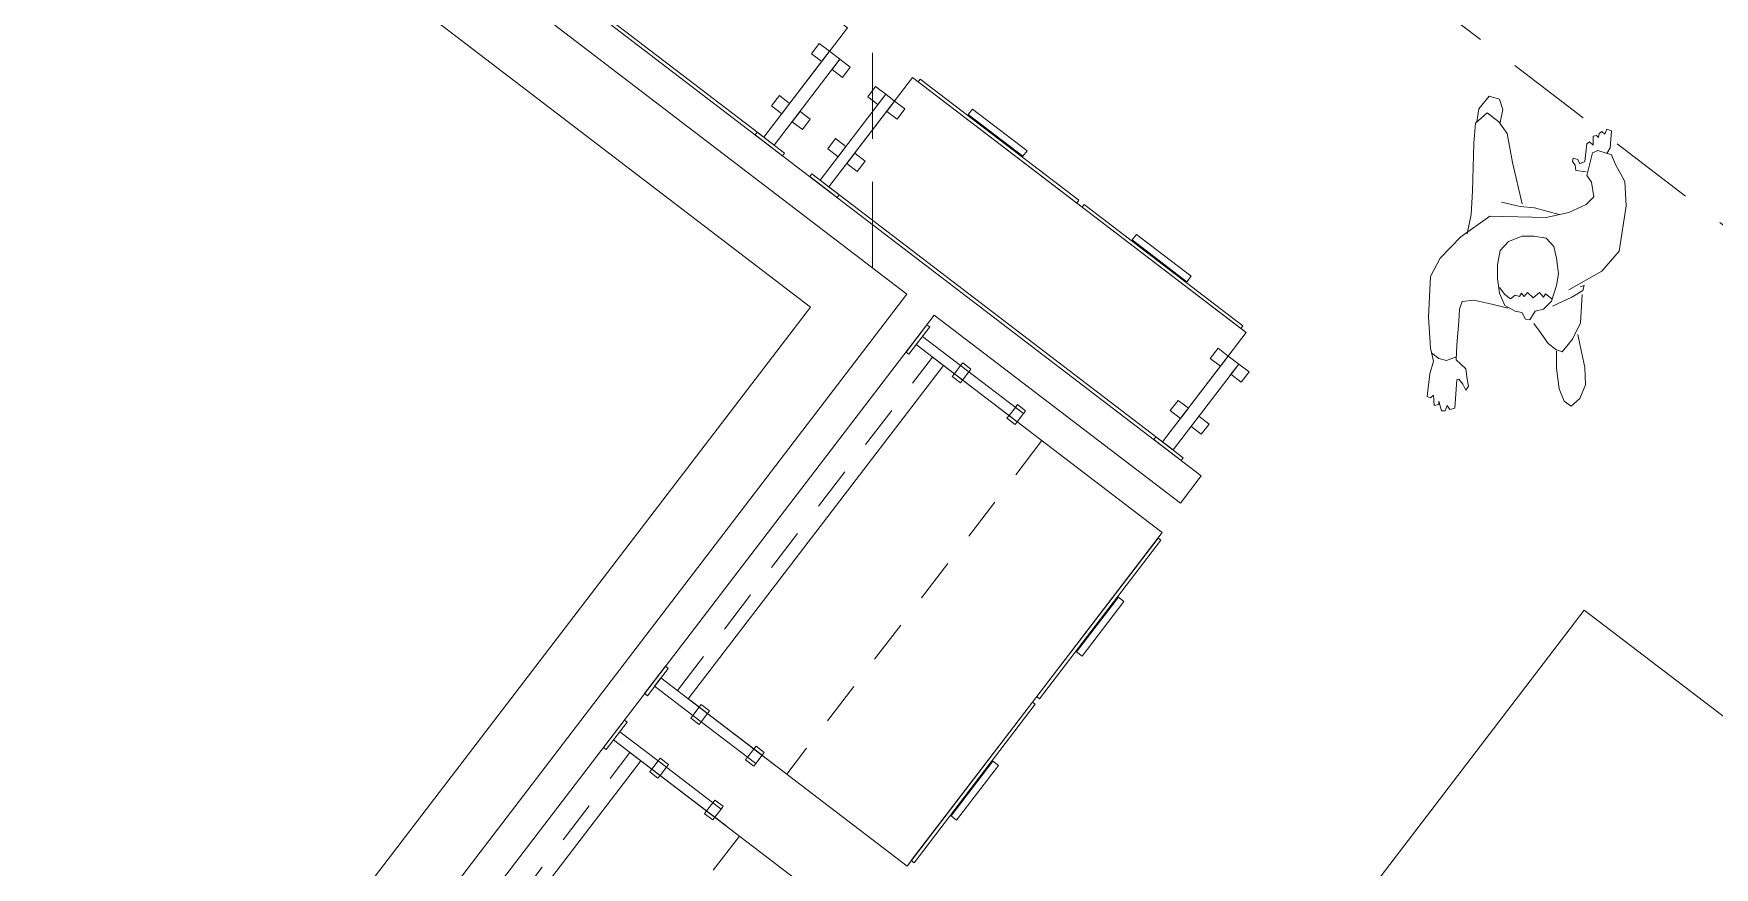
# Model space of a CAD drawing. Header units: metres. Extents: x 2712 to 2857, y 1386 to 1404.
# Drawn here: x 2714.635 to 2719.517, y 1395.542 to 1397.966 of the extents above; entities that cross this region are included whole.
import ezdxf

# ---------------------------------------------------------------- set-up
doc = ezdxf.new("R2010")
doc.units = ezdxf.units.M
doc.linetypes.add('HIDDEN', pattern=[0.375, 0.25, -0.125])
doc.linetypes.add('IMPORT-AG-FP-01$0$DASH2', pattern=[0.375, 0.25, -0.125])
for name, color, linetype, lineweight in [('MOBILIARIO', 35, 'Continuous', 0), ('Muro Tbroca', 5, 'Continuous', 9), ('Muros', 1, 'Continuous', 0), ('PROYECCION', 2, 'IMPORT-AG-FP-01$0$DASH2', 9)]:
    doc.layers.add(name, color=color, linetype=linetype, lineweight=lineweight)

# ---------------------------------------------------------------- blocks, each defined once
blk = doc.blocks.new('A$C6FFD5BB7')
at = {"layer": 'MOBILIARIO'}
for points in [[(0.1, 0.38), (0, 0.38), (0, 0.37), (0.1, 0.37)], [(0.065, 0.37), (0.035, 0.37), (0.035, 0.23), (0.065, 0.23)], [(0.035, 0.2), (0.025, 0.2), (0.025, 0.23), (0.035, 0.23)], [(0.035, 0.23), (0.065, 0.23), (0.065, 0), (0.035, 0)], [(0.035, 0.2), (0.065, 0.2), (0.065, 0.23), (0.035, 0.23)], [(0.065, 0.2), (0.075, 0.2), (0.075, 0.23), (0.065, 0.23)], [(0.035, 0), (0.025, 0), (0.025, 0.03), (0.035, 0.03)], [(0.035, 0), (0.065, 0), (0.065, 0.03), (0.035, 0.03)], [(0.065, 0), (0.075, 0), (0.075, 0.03), (0.065, 0.03)]]:
    blk.add_lwpolyline(points, close=True, dxfattribs=at)
blk = doc.blocks.new('personasp2')
for points in [[(-0.0698, 0.4098), (-0.0623, 0.4457), (-0.0717, 0.4741), (-0.1001, 0.4817), (-0.1284, 0.4476), (-0.1341, 0.4117)], [(-0.0093, 0.1864), (-0.0358, 0.3), (-0.0509, 0.3795), (-0.0736, 0.4117), (-0.1057, 0.4363), (-0.1379, 0.4079), (-0.1417, 0.353), (-0.1455, 0.2205), (-0.1492, 0.1562), (-0.1606, 0.1032)], [(0.2233, 0.3246), (0.2328, 0.3397), (0.2365, 0.3871), (0.2233, 0.3909), (0.2176, 0.3776), (0.2101, 0.3852), (0.2025, 0.3795), (0.2006, 0.3681), (0.1949, 0.3738), (0.1855, 0.3719), (0.1855, 0.3473), (0.176, 0.3568), (0.1685, 0.3511), (0.1628, 0.3019), (0.1496, 0.2962), (0.1439, 0.3076), (0.1306, 0.3114), (0.1288, 0.3019), (0.1363, 0.2924), (0.1382, 0.2773), (0.1666, 0.2735)], [(0.1193, -0.0502), (0.2101, 0.0009), (0.2573, 0.0558), (0.2763, 0.1808), (0.2725, 0.247), (0.246, 0.2962), (0.2365, 0.3208), (0.1987, 0.3322), (0.1836, 0.3265), (0.1685, 0.264), (0.1817, 0.2451), (0.1874, 0.2054), (0.1666, 0.1845), (0.1193, 0.1618), (0.0569, 0.1486), (-0.0982, 0.1524), (-0.1776, 0.0956), (-0.2343, 0.0369), (-0.2608, -0.0142), (-0.2665, -0.1259), (-0.2608, -0.211), (-0.2533, -0.247), (-0.2627, -0.2811), (-0.2703, -0.3435), (-0.2608, -0.3473), (-0.2533, -0.3397), (-0.2514, -0.3681), (-0.2381, -0.3662), (-0.2381, -0.3568), (-0.2306, -0.3833), (-0.2211, -0.3833), (-0.2154, -0.3681), (-0.2079, -0.3795), (-0.1946, -0.3757), (-0.189, -0.2981), (-0.1833, -0.2962), (-0.1719, -0.3095), (-0.1644, -0.3265), (-0.1568, -0.3151), (-0.1606, -0.2962), (-0.1644, -0.2678), (-0.1908, -0.2432), (-0.189, -0.2016), (-0.1833, -0.1372), (-0.1814, -0.1032), (-0.1738, -0.0823), (-0.1417, -0.0785), (-0.0925, -0.0899), (-0.049, -0.1013)], [(0.0928, 0.1562), (0.0247, 0.1751), (-0.015, 0.1789), (-0.066, 0.1902)], [(0.072, -0.0748), (0.055, -0.0615), (0.0493, -0.071), (0.038, -0.0577), (0.021, -0.0729), (0.0058, -0.0577), (-0.0036, -0.0691), (-0.0112, -0.0596), (-0.0169, -0.0691), (-0.0282, -0.0653), (-0.0415, -0.0748), (-0.0566, -0.0634), (-0.0717, -0.0445)], [(0.0739, -0.0956), (0.1269, -0.071), (0.1571, -0.0521), (0.1609, -0.0388), (0.1498, -0.0418)], [(0.1552, -0.0634), (0.1514, -0.141), (0.1288, -0.1864), (0.1004, -0.2205), (0.0834, -0.2148), (0.0626, -0.1978), (0.038, -0.1637), (0.0228, -0.1429)], [(0.1439, -0.1732), (0.1496, -0.1997), (0.1628, -0.264), (0.1647, -0.3114), (0.1496, -0.3492), (0.125, -0.37), (0.1061, -0.3568), (0.0928, -0.3227), (0.0853, -0.2659), (0.0853, -0.2186)], [(-0.257, -0.2243), (-0.2381, -0.2394), (-0.2173, -0.2451), (-0.1927, -0.2356)]]:
    blk.add_lwpolyline(points)
blk.add_lwpolyline([(0.0115, -0.1334), (0.0266, -0.1088), (0.0493, -0.1032), (0.0714, -0.0815), (0.0853, -0.0388), (0.0909, -0.0066), (0.0853, 0.0369), (0.0777, 0.0691), (0.0569, 0.0918), (0.0228, 0.0975), (-0.0093, 0.0975), (-0.0471, 0.0823), (-0.0698, 0.0577), (-0.0774, 0.018), (-0.0774, -0.0199), (-0.0717, -0.0596), (-0.0566, -0.0937), (-0.0282, -0.1092), (-0.0099, -0.1127), (0.0002, -0.1315)], close=True)

msp = doc.modelspace()

# ---------------------------------------------------------------- linework, layer by layer
at = {"layer": 'MOBILIARIO'}
msp.add_line((2716.3385, 1396.0861, 0), (2716.3385, 1396.0861, 0), dxfattribs=at)
for points in [[(2715.7866, 1398.4055), (2716.7557, 1397.6644), (2716.9987, 1397.9822), (2716.0295, 1398.7233)], [(2716.7557, 1397.6644), (2716.786, 1397.6413), (2716.9768, 1397.8909), (2716.9465, 1397.914)], [(2716.894, 1397.907), (2716.9238, 1397.8842), (2716.9465, 1397.914), (2716.9167, 1397.9368)], [(2716.9448, 1397.5198), (2717.914, 1396.7787), (2718.1569, 1397.0965), (2717.1878, 1397.8376)], [(2717.2037, 1397.8254), (2717.6644, 1397.4731), (2717.6705, 1397.481), (2717.2098, 1397.8333)], [(2716.7781, 1397.7554), (2716.8078, 1397.7326), (2716.8306, 1397.7624), (2716.8008, 1397.7852)], [(2716.919, 1397.5395), (2716.9448, 1397.5198), (2717.1357, 1397.7694), (2717.1099, 1397.7891)], [(2717.0573, 1397.7821), (2717.0871, 1397.7593), (2717.1099, 1397.7891), (2717.0801, 1397.8119)], [(2717.3614, 1397.7463), (2717.5203, 1397.6248), (2717.5081, 1397.6089), (2717.3492, 1397.7304)], [(2716.7302, 1397.6713), (2716.8097, 1397.6106), (2716.8158, 1397.6185), (2716.7363, 1397.6793)], [(2716.9414, 1397.6305), (2716.9712, 1397.6077), (2716.9939, 1397.6375), (2716.9642, 1397.6603)], [(2716.8891, 1397.5498), (2716.9686, 1397.4891), (2716.9746, 1397.497), (2716.8952, 1397.5578)], [(2717.6803, 1397.4609), (2718.1411, 1397.1086), (2718.1471, 1397.1166), (2717.6864, 1397.4689)], [(2717.838, 1397.3818), (2717.9969, 1397.2603), (2717.9847, 1397.2444), (2717.8259, 1397.3659)], [(2718.0522, 1397.0213), (2718.082, 1396.9985), (2718.1048, 1397.0283), (2718.075, 1397.0511)], [(2716.5363, 1396.032), (2717.2774, 1397.0011), (2717.9129, 1396.5152), (2717.1718, 1395.5461)], [(2717.914, 1396.7787), (2717.9442, 1396.7556), (2718.1351, 1397.0051), (2718.1048, 1397.0283)], [(2717.9363, 1396.8697), (2717.9661, 1396.8469), (2717.9889, 1396.8767), (2717.9591, 1396.8995)], [(2717.8885, 1396.7856), (2717.968, 1396.7249), (2717.974, 1396.7328), (2717.8946, 1396.7936)], [(2717.5484, 1396.0386), (2717.9008, 1396.4993), (2717.9087, 1396.4932), (2717.5564, 1396.0325)], [(2717.6799, 1396.1563), (2717.8014, 1396.3151), (2717.7855, 1396.3273), (2717.664, 1396.1684)], [(2717.184, 1395.5619), (2717.5363, 1396.0227), (2717.5442, 1396.0166), (2717.1919, 1395.5559)], [(2715.6577, 1394.8829), (2716.3988, 1395.8521), (2717.0342, 1395.3661), (2716.2932, 1394.397)], [(2717.3154, 1395.6796), (2717.4369, 1395.8385), (2717.421, 1395.8507), (2717.2995, 1395.6918)]]:
    msp.add_lwpolyline(points, close=True, dxfattribs=at)
at = {"layer": 'MOBILIARIO', "ltscale": 0.0001}
for points in [[(2716.9838, 1397.8383), (2716.954, 1397.8611), (2716.9768, 1397.8909), (2717.0066, 1397.8681)], [(2717.1427, 1397.7168), (2717.1129, 1397.7396), (2717.1357, 1397.7694), (2717.1655, 1397.7466)], [(2716.8679, 1397.6867), (2716.8381, 1397.7095), (2716.8609, 1397.7393), (2716.8907, 1397.7165)], [(2717.0268, 1397.5652), (2716.997, 1397.588), (2717.0198, 1397.6178), (2717.0496, 1397.595)], [(2718.1421, 1396.9526), (2718.1123, 1396.9754), (2718.1351, 1397.0051), (2718.1649, 1396.9824)], [(2718.0262, 1396.801), (2717.9964, 1396.8238), (2718.0192, 1396.8536), (2718.0489, 1396.8308)]]:
    msp.add_lwpolyline(points, close=True, dxfattribs=at)
at = {"layer": 'MOBILIARIO', "linetype": 'HIDDEN', "ltscale": 0.5}
for points in [[(2716.5046, 1396.0563), (2717.2456, 1397.0254), (2717.5634, 1396.7825), (2716.8223, 1395.8133)], [(2715.6259, 1394.9072), (2716.367, 1395.8764), (2716.6847, 1395.6334), (2715.9437, 1394.6643)]]:
    msp.add_lwpolyline(points, close=True, dxfattribs=at)
at = {"layer": 'MOBILIARIO'}
msp.add_lwpolyline([(2719.2781, 1394.8247), (2718.4831, 1395.4313), (2719.1383, 1396.2899), (2719.9333, 1395.6832), (2719.2781, 1394.8247)], dxfattribs=at)
at = {"layer": 'Muro Tbroca'}
msp.add_lwpolyline([(2712.4128, 1400.9728), (2717.3115, 1397.2268), (2718.0264, 1396.6801), (2717.9657, 1396.6007), (2717.2508, 1397.1474), (2714.3325, 1393.3311), (2718.9994, 1389.7624), (2721.8545, 1393.4961), (2721.934, 1393.4353), (2719.0177, 1389.6225)], dxfattribs=at)
at = {"layer": 'Muros'}
for p, q in [((2714.0709, 1393.1535), (2717.1713, 1397.2081)), ((2714.4587, 1393.9899), (2716.891, 1397.1707))]:
    msp.add_line(p, q, dxfattribs=at)
msp.add_lwpolyline([(2717.1713, 1397.2081), (2712.302, 1400.9316), (2712.1629, 1400.7862), (2716.891, 1397.1707)], dxfattribs=at)
at = {"layer": 'PROYECCION'}
msp.add_lwpolyline([(2720.9225, 1401.6979), (2720.9225, 1396.3539), (2715.4196, 1400.5618, -0.065331), (2717.2628, 1401.3801, -0.071965), (2719.4593, 1401.6979), (2720.9225, 1401.6977)], format="xyb", dxfattribs=at)
msp.add_lwpolyline([(2717.0713, 1397.2846), (2717.0713, 1399.9881), (2722.1725, 1399.9881)], dxfattribs=at)

# ---------------------------------------------------------------- block references
at = {"layer": 'MOBILIARIO', "xscale": 1.05707025753517, "yscale": 1.05707025753517, "zscale": 1.05707025753517}
msp.add_blockref('personasp2', (2718.968, 1397.2742), dxfattribs=at)
at = {"layer": 'MOBILIARIO', "rotation": 52.59571964882302}
for p in [(2717.4706, 1396.8093), (2717.4706, 1396.8093), (2716.7113, 1395.8164), (2716.592, 1395.6603), (2716.592, 1395.6603)]:
    msp.add_blockref('A$C6FFD5BB7', p, dxfattribs=at)

doc.saveas('drawing.dxf')
